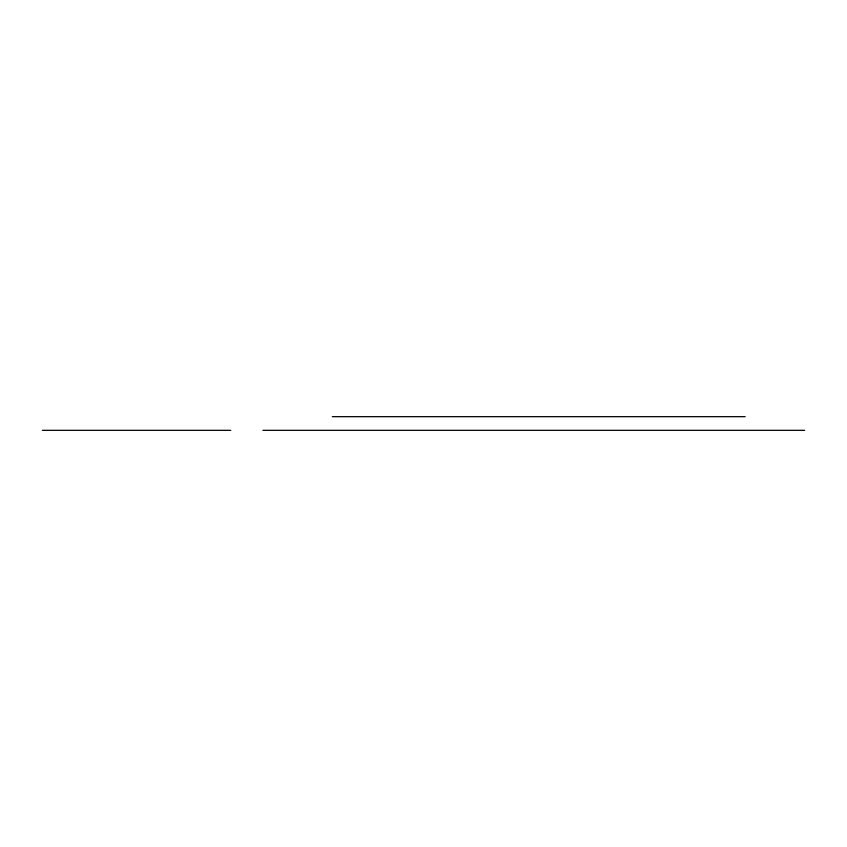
<?xml version="1.0" encoding="UTF-8"?>
<svg xmlns="http://www.w3.org/2000/svg" width="847" height="847" viewBox="0 0 847 847"><rect width="100%" height="100%" fill="white"/><g stroke="black" fill="none" stroke-linecap="round" stroke-linejoin="round"><path stroke-width="1.27" d="M332.331 416.671L745.138 416.671M42.35 430.329L230.765 430.329M262.93 430.329L804.65 430.329"/></g></svg>
